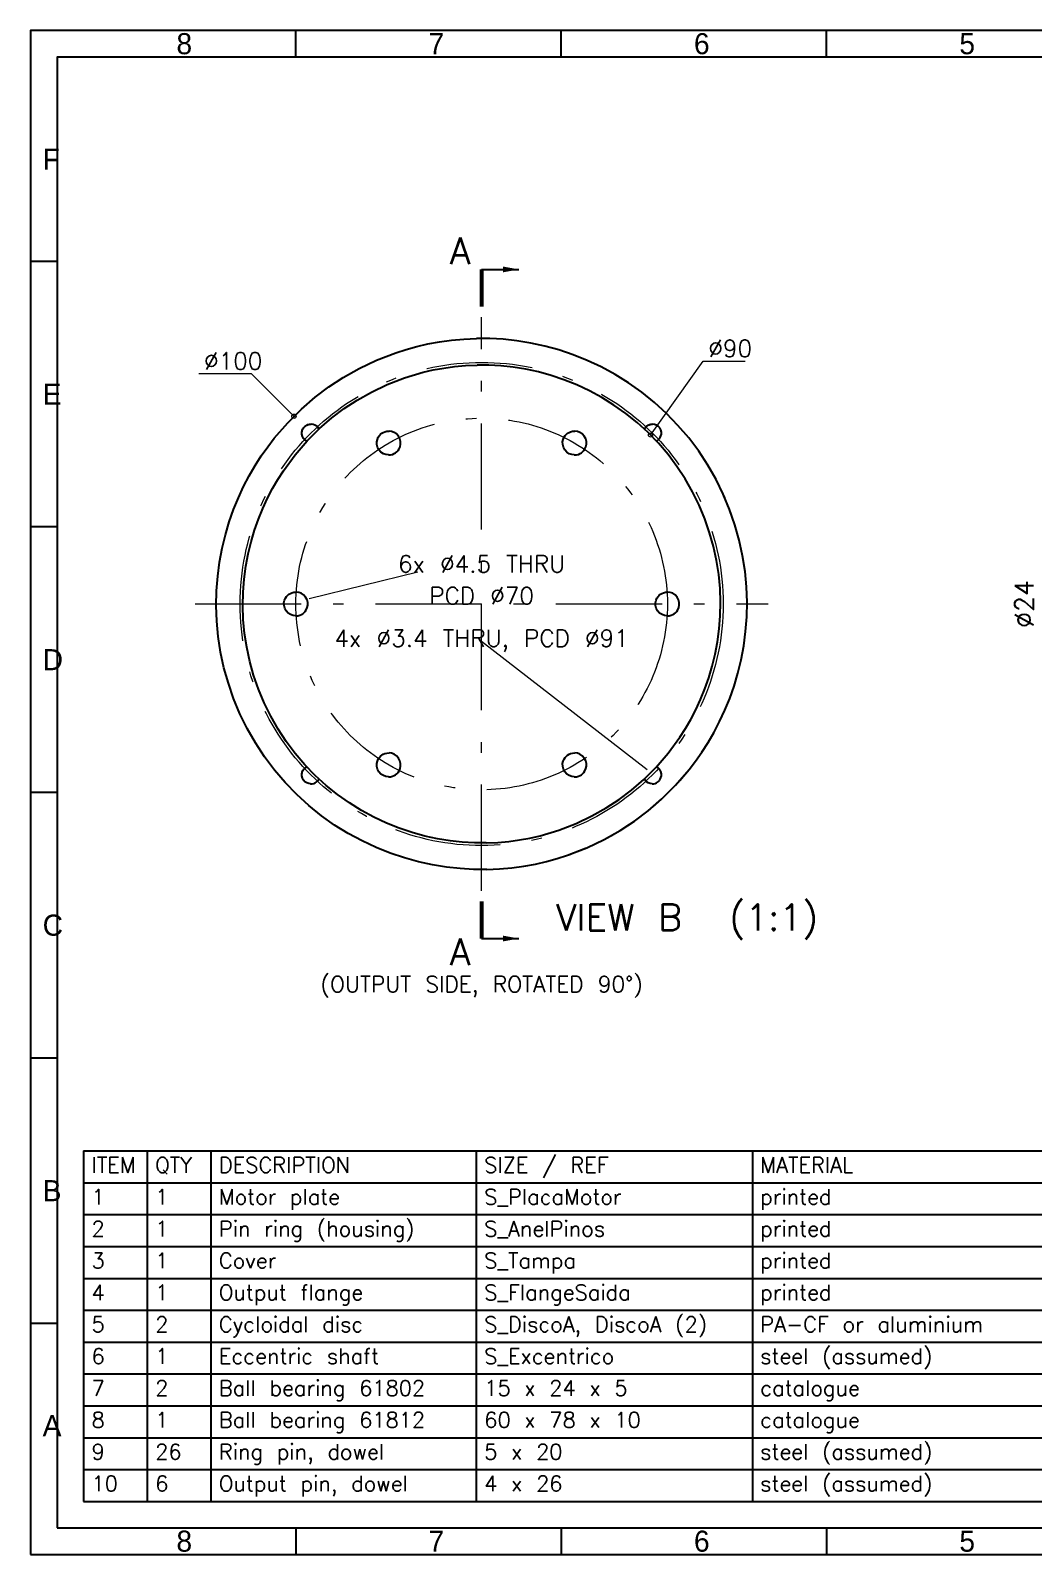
# Model space of a CAD drawing. Header units: millimetres. Extents: x 15 to 418, y 5 to 292.
# Drawn here: x 15 to 204, y 5 to 292 of the extents above; entities that cross this region are included whole.
import ezdxf
from ezdxf.enums import TextEntityAlignment as Align

# ---------------------------------------------------------------- set-up
doc = ezdxf.new("R2010")
doc.units = ezdxf.units.MM
doc.linetypes.add('CENTER', pattern=[34, 20, -6, 2, -6])
for name, color, linetype, lineweight in [('CENTER', 7, 'CENTER', 18), ('DIM', 7, 'Continuous', 18), ('FORMAT', 7, 'Continuous', 30), ('NOTES', 7, 'Continuous', 18), ('VISIBLE', 7, 'Continuous', 30)]:
    doc.layers.add(name, color=color, linetype=linetype, lineweight=lineweight)
doc.styles.add('SLDTEXTSTYLE0', font='txt.shx')

msp = doc.modelspace()

# ---------------------------------------------------------------- linework, layer by layer
at = {"layer": 'CENTER'}
for p, q in [((100, 130), (100, 238)), ((46, 184), (154, 184))]:
    msp.add_line(p, q, dxfattribs=at)
for radius in [45.5, 35]:
    msp.add_circle((100, 184), radius, dxfattribs=at)
at = {"layer": 'DIM'}
for p, q in [((131.82, 215.82), (141.72, 229.72)), ((141.72, 229.72), (149.67, 229.72)), ((56.64, 227.36), (46.71, 227.36)), ((64.64, 219.36), (56.64, 227.36)), ((88, 190), (67.5, 185)), ((100, 177), (131.17, 152.83))]:
    msp.add_line(p, q, dxfattribs=at)
for centre in [(64.64, 219.36), (131.82, 215.82)]:
    msp.add_circle(centre, 0.4, dxfattribs=at)
at = {"layer": 'FORMAT'}
for p, q in [((65, 287), (65, 292)), ((115, 287), (115, 292)), ((165, 287), (165, 292)), ((20, 248.5), (15, 248.5)), ((100, 247), (107, 247)), ((20, 198.5), (15, 198.5)), ((20, 148.5), (15, 148.5)), ((100, 121), (107, 121)), ((20, 98.5), (15, 98.5)), ((25, 81), (225, 81)), ((25, 81), (25, 15)), ((37, 81), (37, 15)), ((49, 81), (49, 15)), ((99, 81), (99, 15)), ((151, 81), (151, 15)), ((25, 75), (225, 75)), ((25, 69), (225, 69)), ((25, 63), (225, 63)), ((25, 57), (225, 57)), ((25, 51), (225, 51)), ((20, 48.5), (15, 48.5)), ((25, 45), (225, 45)), ((25, 39), (225, 39)), ((25, 33), (225, 33)), ((25, 27), (225, 27)), ((25, 21), (225, 21)), ((25, 15), (225, 15)), ((65, 10), (65, 5)), ((115, 10), (115, 5)), ((165, 10), (165, 5))]:
    msp.add_line(p, q, dxfattribs=at)
for points in [[(15, 5), (415, 5), (415, 292), (15, 292)], [(20, 10), (410, 10), (410, 287), (20, 287)]]:
    msp.add_lwpolyline(points, close=True, dxfattribs=at)
at = {"layer": 'FORMAT', "const_width": 0.8}
for points in [[(100, 240), (100, 247)], [(100, 128), (100, 121)]]:
    msp.add_lwpolyline(points, dxfattribs=at)
at = {"layer": 'FORMAT'}
for points in [[(107, 247), (104, 247.55), (104, 246.45)], [(107, 121), (104, 121.55), (104, 120.45)]]:
    msp.add_solid(points, dxfattribs=at)
at = {"layer": 'VISIBLE'}
for p, q in [((85.77, 231.93), (87.78, 232.48)), ((87.78, 232.48), (89.88, 232.97)), ((89.88, 232.97), (92.06, 233.37)), ((92.06, 233.37), (94.32, 233.68)), ((94.32, 233.68), (96.65, 233.89)), ((96.65, 233.89), (99.05, 233.99)), ((101.52, 233.98), (99.05, 233.99)), ((104.05, 233.84), (101.52, 233.98)), ((104.05, 233.84), (101.52, 233.98)), ((106.62, 233.56), (104.05, 233.84)), ((106.62, 233.56), (104.05, 233.84)), ((106.62, 233.56), (104.05, 233.84)), ((106.62, 233.56), (104.05, 233.84)), ((109.24, 233.14), (106.62, 233.56)), ((109.24, 233.14), (106.62, 233.56)), ((109.24, 233.14), (106.62, 233.56)), ((109.24, 233.14), (106.62, 233.56)), ((111.89, 232.56), (109.24, 233.14)), ((111.89, 232.56), (109.24, 233.14)), ((111.89, 232.56), (109.24, 233.14)), ((114.56, 231.83), (111.89, 232.56)), ((114.56, 231.83), (111.89, 232.56)), ((114.56, 231.83), (111.89, 232.56)), ((114.56, 231.83), (111.89, 232.56)), ((76.91, 228.35), (80.21, 229.92)), ((80.21, 229.92), (83.83, 231.31)), ((83.83, 231.31), (85.77, 231.93)), ((117.23, 230.94), (114.56, 231.83)), ((117.23, 230.94), (114.56, 231.83)), ((117.23, 230.94), (114.56, 231.83)), ((117.23, 230.94), (114.56, 231.83)), ((119.9, 229.87), (117.23, 230.94)), ((119.9, 229.87), (117.23, 230.94)), ((119.9, 229.87), (117.23, 230.94)), ((119.9, 229.87), (117.23, 230.94)), ((122.54, 228.63), (119.9, 229.87)), ((122.54, 228.63), (119.9, 229.87)), ((122.54, 228.63), (119.9, 229.87)), ((122.54, 228.63), (119.9, 229.87)), ((73.92, 226.66), (76.91, 228.35)), ((85.45, 226.58), (89, 227.64)), ((89, 227.64), (90.89, 228.07)), ((90.89, 228.07), (92.85, 228.43)), ((92.85, 228.43), (94.88, 228.71)), ((94.88, 228.71), (96.98, 228.9)), ((96.98, 228.9), (99.15, 228.99)), ((101.37, 228.98), (99.15, 228.99)), ((103.64, 228.85), (101.37, 228.98)), ((105.96, 228.6), (103.64, 228.85)), ((105.96, 228.6), (103.64, 228.85)), ((108.32, 228.22), (105.96, 228.6)), ((110.7, 227.71), (108.32, 228.22)), ((113.11, 227.05), (110.7, 227.71)), ((113.11, 227.05), (110.7, 227.71)), ((115.51, 226.24), (113.11, 227.05)), ((115.51, 226.24), (113.11, 227.05)), ((125.15, 227.22), (122.54, 228.63)), ((125.15, 227.22), (122.54, 228.63)), ((125.15, 227.22), (122.54, 228.63)), ((125.15, 227.22), (122.54, 228.63)), ((127.69, 225.63), (125.15, 227.22)), ((127.69, 225.63), (125.15, 227.22)), ((127.69, 225.63), (125.15, 227.22)), ((127.69, 225.63), (125.15, 227.22)), ((68.65, 222.95), (71.23, 224.89)), ((71.23, 224.89), (73.92, 226.66)), ((76.53, 222.4), (79.22, 223.92)), ((79.22, 223.92), (82.19, 225.32)), ((82.19, 225.32), (85.45, 226.58)), ((117.91, 225.28), (115.51, 226.24)), ((117.91, 225.28), (115.51, 226.24)), ((120.29, 224.17), (117.91, 225.28)), ((120.29, 224.17), (117.91, 225.28)), ((122.63, 222.9), (120.29, 224.17)), ((122.63, 222.9), (120.29, 224.17)), ((130.17, 223.87), (127.69, 225.63)), ((130.17, 223.87), (127.69, 225.63)), ((130.17, 223.87), (127.69, 225.63)), ((130.17, 223.87), (127.69, 225.63)), ((132.55, 221.95), (130.17, 223.87)), ((132.55, 221.95), (130.17, 223.87)), ((132.55, 221.95), (130.17, 223.87)), ((132.55, 221.95), (130.17, 223.87)), ((66.06, 220.71), (68.65, 222.95)), ((74.11, 220.8), (76.53, 222.4)), ((124.92, 221.47), (122.63, 222.9)), ((124.92, 221.47), (122.63, 222.9)), ((127.15, 219.89), (124.92, 221.47)), ((127.15, 219.89), (124.92, 221.47)), ((134.83, 219.87), (132.55, 221.95)), ((134.83, 219.87), (132.55, 221.95)), ((134.83, 219.87), (132.55, 221.95)), ((134.83, 219.87), (132.55, 221.95)), ((60.93, 215.2), (63.47, 218.14)), ((63.47, 218.14), (66.06, 220.71)), ((69.45, 217.04), (71.79, 219.06)), ((71.79, 219.06), (74.11, 220.8)), ((129.3, 218.16), (127.15, 219.89)), ((129.3, 218.16), (127.15, 219.89)), ((131.35, 216.28), (129.3, 218.16)), ((131.35, 216.28), (129.3, 218.16)), ((136.99, 217.64), (134.83, 219.87)), ((136.99, 217.64), (134.83, 219.87)), ((136.99, 217.64), (134.83, 219.87)), ((136.99, 217.64), (134.83, 219.87)), ((66.14, 216.35), (66.21, 216.69)), ((66.14, 216.35), (66.21, 216.69)), ((66.14, 216.01), (66.14, 216.35)), ((66.14, 215.99), (66.14, 216.35)), ((66.14, 215.96), (66.14, 216.35)), ((66.14, 215.96), (66.14, 216.35)), ((66.24, 215.56), (66.14, 215.96)), ((66.24, 215.56), (66.14, 215.96)), ((66.24, 215.56), (66.14, 215.96)), ((66.24, 215.56), (66.14, 215.96)), ((66.16, 216.44), (66.21, 216.69)), ((66.16, 216.43), (66.21, 216.69)), ((66.21, 216.69), (66.34, 216.99)), ((66.21, 216.69), (66.34, 216.99)), ((66.44, 215.19), (66.24, 215.56)), ((66.44, 215.19), (66.24, 215.56)), ((66.44, 215.19), (66.24, 215.56)), ((66.44, 215.19), (66.24, 215.56)), ((66.26, 216.81), (66.34, 216.99)), ((66.26, 216.8), (66.34, 216.99)), ((66.34, 216.99), (66.5, 217.23)), ((66.34, 216.99), (66.5, 217.23)), ((66.41, 217.1), (66.5, 217.23)), ((66.41, 217.1), (66.5, 217.23)), ((66.5, 217.23), (66.68, 217.42)), ((66.5, 217.23), (66.68, 217.42)), ((66.59, 217.32), (66.68, 217.42)), ((66.59, 217.32), (66.68, 217.42)), ((66.68, 217.42), (66.85, 217.56)), ((66.68, 217.42), (66.85, 217.56)), ((66.77, 217.49), (66.85, 217.56)), ((66.77, 217.49), (66.85, 217.56)), ((66.85, 217.56), (67.05, 217.68)), ((66.85, 217.56), (67.05, 217.68)), ((66.85, 217.56), (66.88, 217.58)), ((66.85, 217.56), (66.86, 217.56)), ((67.05, 217.68), (67.28, 217.78)), ((67.05, 217.68), (67.28, 217.78)), ((67.05, 217.68), (67.18, 217.74)), ((67.05, 217.68), (67.2, 217.74)), ((67.12, 214.72), (69.45, 217.04)), ((67.28, 217.78), (67.56, 217.85)), ((67.28, 217.78), (67.56, 217.85)), ((67.28, 217.78), (67.49, 217.83)), ((67.28, 217.78), (67.47, 217.82)), ((67.56, 217.85), (67.86, 217.87)), ((67.56, 217.85), (67.88, 217.87)), ((67.56, 217.85), (67.88, 217.87)), ((68.23, 217.82), (67.88, 217.87)), ((68.6, 217.69), (68.23, 217.82)), ((68.94, 217.46), (68.6, 217.69)), ((69.22, 217.15), (68.94, 217.46)), ((69.34, 216.93), (69.22, 217.15)), ((80.36, 215), (80.53, 215.4)), ((80.36, 215), (80.53, 215.4)), ((80.53, 215.4), (80.74, 215.71)), ((80.53, 215.4), (80.74, 215.71)), ((80.74, 215.71), (80.97, 215.96)), ((80.74, 215.71), (80.97, 215.96)), ((80.97, 215.96), (81.2, 216.15)), ((80.97, 215.96), (81.2, 216.15)), ((81.2, 216.15), (81.46, 216.31)), ((81.2, 216.15), (81.46, 216.31)), ((81.46, 216.31), (81.77, 216.44)), ((81.46, 216.31), (81.77, 216.44)), ((81.77, 216.44), (82.14, 216.53)), ((81.77, 216.44), (82.14, 216.53)), ((82.14, 216.53), (82.57, 216.56)), ((83.03, 216.5), (82.57, 216.56)), ((83.51, 216.32), (83.03, 216.5)), ((83.97, 216.02), (83.51, 216.32)), ((84.34, 215.6), (83.97, 216.02)), ((84.6, 215.11), (84.34, 215.6)), ((115.36, 215), (115.53, 215.4)), ((115.36, 215), (115.53, 215.4)), ((115.53, 215.4), (115.74, 215.71)), ((115.53, 215.4), (115.74, 215.71)), ((115.74, 215.71), (115.97, 215.96)), ((115.74, 215.71), (115.97, 215.96)), ((115.97, 215.96), (116.2, 216.15)), ((115.97, 215.96), (116.2, 216.15)), ((116.2, 216.15), (116.46, 216.31)), ((116.2, 216.15), (116.46, 216.31)), ((116.46, 216.31), (116.77, 216.44)), ((116.46, 216.31), (116.77, 216.44)), ((116.46, 216.31), (116.64, 216.38)), ((116.77, 216.44), (117.14, 216.53)), ((116.77, 216.44), (117.14, 216.53)), ((117.14, 216.53), (117.57, 216.56)), ((118.03, 216.5), (117.57, 216.56)), ((118.51, 216.32), (118.03, 216.5)), ((118.97, 216.02), (118.51, 216.32)), ((119.34, 215.6), (118.97, 216.02)), ((119.6, 215.11), (119.34, 215.6)), ((130.65, 216.92), (130.68, 216.99)), ((130.65, 216.92), (130.68, 216.99)), ((130.65, 216.92), (130.68, 216.99)), ((130.65, 216.92), (130.68, 216.99)), ((130.68, 216.99), (130.84, 217.23)), ((130.68, 216.99), (130.84, 217.23)), ((130.75, 217.1), (130.84, 217.23)), ((130.75, 217.1), (130.84, 217.23)), ((130.84, 217.23), (131.02, 217.42)), ((130.84, 217.23), (131.02, 217.42)), ((130.93, 217.32), (131.02, 217.42)), ((130.93, 217.32), (131.02, 217.42)), ((131.02, 217.42), (131.19, 217.56)), ((131.02, 217.42), (131.19, 217.56)), ((131.11, 217.49), (131.19, 217.56)), ((131.11, 217.49), (131.19, 217.56)), ((131.19, 217.56), (131.38, 217.68)), ((131.19, 217.56), (131.38, 217.68)), ((131.19, 217.56), (131.22, 217.58)), ((131.19, 217.56), (131.2, 217.56)), ((133.29, 214.27), (131.35, 216.28)), ((133.29, 214.27), (131.35, 216.28)), ((131.38, 217.68), (131.62, 217.78)), ((131.38, 217.68), (131.62, 217.78)), ((131.38, 217.68), (131.52, 217.74)), ((131.38, 217.68), (131.54, 217.74)), ((131.62, 217.78), (131.9, 217.85)), ((131.62, 217.78), (131.9, 217.85)), ((131.62, 217.78), (131.83, 217.83)), ((131.9, 217.85), (132.2, 217.87)), ((131.9, 217.85), (132.22, 217.87)), ((132.57, 217.82), (132.22, 217.87)), ((132.94, 217.69), (132.57, 217.82)), ((133.28, 217.46), (132.94, 217.69)), ((133.56, 217.15), (133.28, 217.46)), ((133.5, 215.11), (133.66, 215.35)), ((133.76, 216.78), (133.56, 217.15)), ((133.66, 215.35), (133.79, 215.65)), ((133.86, 216.38), (133.76, 216.78)), ((133.79, 215.65), (133.86, 215.99)), ((133.86, 215.99), (133.86, 216.38)), ((139.02, 215.27), (136.99, 217.64)), ((139.02, 215.27), (136.99, 217.64)), ((139.02, 215.27), (136.99, 217.64)), ((139.02, 215.27), (136.99, 217.64)), ((140.89, 212.77), (139.02, 215.27)), ((140.89, 212.77), (139.02, 215.27)), ((140.89, 212.77), (139.02, 215.27)), ((140.89, 212.77), (139.02, 215.27)), ((58.49, 211.88), (59.7, 213.59)), ((59.7, 213.59), (60.93, 215.2)), ((64.84, 212.08), (67.12, 214.72)), ((66.72, 214.88), (66.44, 215.19)), ((66.72, 214.88), (66.44, 215.19)), ((66.72, 214.88), (66.44, 215.19)), ((66.72, 214.88), (66.44, 215.19)), ((67.06, 214.65), (66.72, 214.88)), ((67.06, 214.65), (66.72, 214.88)), ((67.06, 214.65), (66.72, 214.88)), ((67.06, 214.65), (66.72, 214.88)), ((80.26, 214.55), (80.36, 215)), ((80.26, 214.55), (80.36, 215)), ((80.27, 214.03), (80.26, 214.55)), ((80.27, 214.03), (80.26, 214.55)), ((80.4, 213.51), (80.27, 214.03)), ((80.4, 213.51), (80.27, 214.03)), ((80.66, 213.01), (80.4, 213.51)), ((80.66, 213.01), (80.4, 213.51)), ((81.03, 212.6), (80.66, 213.01)), ((81.03, 212.6), (80.66, 213.01)), ((81.49, 212.3), (81.03, 212.6)), ((81.49, 212.3), (81.03, 212.6)), ((83.54, 212.31), (83.8, 212.47)), ((83.8, 212.47), (84.03, 212.66)), ((84.03, 212.66), (84.26, 212.91)), ((84.26, 212.91), (84.47, 213.22)), ((84.47, 213.22), (84.64, 213.62)), ((84.73, 214.59), (84.6, 215.11)), ((84.64, 213.62), (84.74, 214.07)), ((84.74, 214.07), (84.73, 214.59)), ((115.26, 214.55), (115.36, 215)), ((115.26, 214.55), (115.36, 215)), ((115.27, 214.03), (115.26, 214.55)), ((115.27, 214.03), (115.26, 214.55)), ((115.4, 213.51), (115.27, 214.03)), ((115.4, 213.51), (115.27, 214.03)), ((115.66, 213.01), (115.4, 213.51)), ((115.66, 213.01), (115.4, 213.51)), ((116.03, 212.6), (115.66, 213.01)), ((116.03, 212.6), (115.66, 213.01)), ((116.49, 212.3), (116.03, 212.6)), ((116.49, 212.3), (116.03, 212.6)), ((118.54, 212.31), (118.8, 212.47)), ((118.8, 212.47), (119.03, 212.66)), ((119.03, 212.66), (119.26, 212.91)), ((119.26, 212.91), (119.47, 213.22)), ((119.47, 213.22), (119.64, 213.62)), ((119.73, 214.59), (119.6, 215.11)), ((119.64, 213.62), (119.74, 214.07)), ((119.74, 214.07), (119.73, 214.59)), ((132.93, 214.65), (132.95, 214.66)), ((132.95, 214.66), (133.15, 214.78)), ((133.15, 214.78), (133.32, 214.92)), ((135.12, 212.14), (133.29, 214.27)), ((135.12, 212.14), (133.29, 214.27)), ((133.32, 214.92), (133.5, 215.11)), ((142.61, 210.16), (140.89, 212.77)), ((142.61, 210.16), (140.89, 212.77)), ((142.61, 210.16), (140.89, 212.77)), ((142.61, 210.16), (140.89, 212.77)), ((56.22, 208.15), (57.33, 210.07)), ((57.33, 210.07), (58.49, 211.88)), ((62.65, 209.09), (64.84, 212.08)), ((81.97, 212.12), (81.49, 212.3)), ((81.97, 212.12), (81.49, 212.3)), ((82.43, 212.06), (81.97, 212.12)), ((82.43, 212.06), (81.97, 212.12)), ((82.43, 212.06), (82.86, 212.09)), ((82.86, 212.09), (83.23, 212.18)), ((83.23, 212.18), (83.54, 212.31)), ((116.97, 212.12), (116.49, 212.3)), ((116.97, 212.12), (116.49, 212.3)), ((117.43, 212.06), (116.97, 212.12)), ((117.43, 212.06), (117.86, 212.09)), ((117.86, 212.09), (118.23, 212.18)), ((118.23, 212.18), (118.54, 212.31)), ((136.8, 209.89), (135.12, 212.14)), ((136.8, 209.89), (135.12, 212.14)), ((138.35, 207.55), (136.8, 209.89)), ((138.35, 207.55), (136.8, 209.89)), ((144.16, 207.45), (142.61, 210.16)), ((144.16, 207.45), (142.61, 210.16)), ((55.16, 206.13), (56.22, 208.15)), ((60.6, 205.74), (61.6, 207.46)), ((61.6, 207.46), (62.65, 209.09)), ((139.74, 205.11), (138.35, 207.55)), ((139.74, 205.11), (138.35, 207.55)), ((144.16, 207.44), (144.16, 207.45)), ((144.16, 207.44), (144.16, 207.45)), ((145.53, 204.67), (144.16, 207.45)), ((145.53, 204.67), (144.16, 207.45)), ((53.27, 201.78), (54.18, 204.01)), ((54.18, 204.01), (55.16, 206.13)), ((58.76, 202.01), (59.65, 203.92)), ((59.65, 203.92), (60.6, 205.74)), ((140.97, 202.6), (139.74, 205.11)), ((140.97, 202.6), (139.74, 205.11)), ((145.8, 204.03), (145.53, 204.67)), ((145.8, 204.03), (145.53, 204.67)), ((146.72, 201.82), (145.53, 204.67)), ((146.72, 201.82), (145.53, 204.67)), ((52.45, 199.45), (53.27, 201.78)), ((57.94, 200), (58.76, 202.01)), ((142.05, 200.04), (140.97, 202.6)), ((142.05, 200.04), (140.97, 202.6)), ((147.03, 200.93), (146.72, 201.82)), ((147.03, 200.93), (146.72, 201.82)), ((147.72, 198.92), (146.72, 201.82)), ((147.72, 198.92), (146.72, 201.82)), ((51.73, 197.03), (52.45, 199.45)), ((57.2, 197.91), (57.94, 200)), ((142.95, 197.43), (142.05, 200.04)), ((142.95, 197.43), (142.05, 200.04)), ((148.54, 196), (147.72, 198.92)), ((148.54, 196), (147.72, 198.92)), ((148.54, 196), (147.72, 198.92)), ((148.54, 196), (147.72, 198.92)), ((51.12, 194.51), (51.73, 197.03)), ((56.01, 193.46), (56.55, 195.72)), ((56.55, 195.72), (57.2, 197.91)), ((143.68, 194.8), (142.95, 197.43)), ((143.68, 194.8), (142.95, 197.43)), ((149.17, 193.07), (148.54, 196)), ((149.17, 193.07), (148.54, 196)), ((149.17, 193.07), (148.54, 196)), ((149.17, 193.07), (148.54, 196)), ((50.63, 191.9), (51.12, 194.51)), ((55.56, 191.11), (56.01, 193.46)), ((144.25, 192.16), (143.68, 194.8)), ((144.25, 192.16), (143.68, 194.8)), ((149.62, 190.14), (149.17, 193.07)), ((149.62, 190.14), (149.17, 193.07)), ((149.62, 190.14), (149.17, 193.07)), ((149.62, 190.14), (149.17, 193.07)), ((50.27, 189.21), (50.63, 191.9)), ((55.24, 188.69), (55.56, 191.11)), ((144.66, 189.53), (144.25, 192.16)), ((144.66, 189.53), (144.25, 192.16)), ((144.91, 186.91), (144.66, 189.53)), ((144.91, 186.91), (144.66, 189.53)), ((149.9, 187.24), (149.62, 190.14)), ((149.9, 187.24), (149.62, 190.14)), ((149.9, 187.24), (149.62, 190.14)), ((149.9, 187.24), (149.62, 190.14)), ((50.06, 186.45), (50.27, 189.21)), ((55.05, 186.21), (55.24, 188.69)), ((145, 184.33), (144.91, 186.91)), ((145, 184.33), (144.91, 186.91)), ((150, 184.37), (149.9, 187.24)), ((150, 184.37), (149.9, 187.24)), ((150, 184.37), (149.9, 187.24)), ((150, 184.37), (149.9, 187.24)), ((50, 183.63), (50.06, 186.45)), ((55, 183.67), (55.05, 186.21)), ((62.76, 184.24), (62.86, 184.69)), ((62.76, 184.24), (62.86, 184.69)), ((62.77, 183.72), (62.76, 184.24)), ((62.77, 183.72), (62.76, 184.24)), ((62.9, 183.2), (62.77, 183.72)), ((62.9, 183.2), (62.77, 183.72)), ((62.86, 184.69), (63.03, 185.09)), ((62.86, 184.69), (63.03, 185.09)), ((63.03, 185.09), (63.24, 185.4)), ((63.03, 185.09), (63.24, 185.4)), ((63.24, 185.4), (63.47, 185.65)), ((63.24, 185.4), (63.47, 185.65)), ((63.47, 185.65), (63.7, 185.84)), ((63.47, 185.65), (63.7, 185.84)), ((63.7, 185.84), (63.96, 186)), ((63.7, 185.84), (63.96, 186)), ((63.96, 186), (64.27, 186.13)), ((63.96, 186), (64.27, 186.13)), ((64.27, 186.13), (64.64, 186.22)), ((64.27, 186.13), (64.64, 186.22)), ((64.64, 186.22), (65.07, 186.25)), ((65.53, 186.19), (65.07, 186.25)), ((66.01, 186.01), (65.53, 186.19)), ((66.47, 185.71), (66.01, 186.01)), ((66.84, 185.29), (66.47, 185.71)), ((67.1, 184.8), (66.84, 185.29)), ((67.23, 184.28), (67.1, 184.8)), ((67.14, 183.31), (67.24, 183.76)), ((67.24, 183.76), (67.23, 184.28)), ((132.76, 184.24), (132.86, 184.69)), ((132.76, 184.24), (132.86, 184.69)), ((132.77, 183.72), (132.76, 184.24)), ((132.77, 183.72), (132.76, 184.24)), ((132.9, 183.2), (132.77, 183.72)), ((132.9, 183.2), (132.77, 183.72)), ((132.86, 184.69), (133.03, 185.09)), ((132.86, 184.69), (133.03, 185.09)), ((133.03, 185.09), (133.24, 185.4)), ((133.03, 185.09), (133.24, 185.4)), ((133.24, 185.4), (133.47, 185.65)), ((133.24, 185.4), (133.47, 185.65)), ((133.47, 185.65), (133.7, 185.84)), ((133.47, 185.65), (133.7, 185.84)), ((133.7, 185.84), (133.96, 186)), ((133.7, 185.84), (133.96, 186)), ((133.96, 186), (134.27, 186.13)), ((133.96, 186), (134.27, 186.13)), ((134.27, 186.13), (134.64, 186.22)), ((134.27, 186.13), (134.64, 186.22)), ((134.64, 186.22), (135.07, 186.25)), ((135.53, 186.19), (135.07, 186.25)), ((136.01, 186.01), (135.53, 186.19)), ((136.47, 185.71), (136.01, 186.01)), ((136.84, 185.29), (136.47, 185.71)), ((137.1, 184.8), (136.84, 185.29)), ((137.23, 184.28), (137.1, 184.8)), ((137.14, 183.31), (137.24, 183.76)), ((137.24, 183.76), (137.23, 184.28)), ((144.95, 181.79), (145, 184.33)), ((144.95, 181.79), (145, 184.33)), ((149.94, 181.55), (150, 184.37)), ((149.94, 181.55), (150, 184.37)), ((149.94, 181.55), (150, 184.37)), ((149.94, 181.55), (150, 184.37)), ((50.1, 180.76), (50, 183.63)), ((55.09, 181.09), (55, 183.67)), ((55.34, 178.47), (55.09, 181.09)), ((63.16, 182.71), (62.9, 183.2)), ((63.16, 182.71), (62.9, 183.2)), ((63.53, 182.29), (63.16, 182.71)), ((63.53, 182.29), (63.16, 182.71)), ((63.99, 181.99), (63.53, 182.29)), ((63.99, 181.99), (63.53, 182.29)), ((64.47, 181.81), (63.99, 181.99)), ((64.47, 181.81), (63.99, 181.99)), ((64.93, 181.75), (64.47, 181.81)), ((64.93, 181.75), (64.47, 181.81)), ((64.93, 181.75), (65.36, 181.78)), ((65.36, 181.78), (65.73, 181.87)), ((65.73, 181.87), (66.04, 182)), ((66.04, 182), (66.3, 182.16)), ((66.3, 182.16), (66.53, 182.35)), ((66.53, 182.35), (66.76, 182.6)), ((66.76, 182.6), (66.97, 182.91)), ((66.97, 182.91), (67.14, 183.31)), ((133.16, 182.71), (132.9, 183.2)), ((133.16, 182.71), (132.9, 183.2)), ((133.53, 182.29), (133.16, 182.71)), ((133.53, 182.29), (133.16, 182.71)), ((133.99, 181.99), (133.53, 182.29)), ((133.99, 181.99), (133.53, 182.29)), ((134.47, 181.81), (133.99, 181.99)), ((134.47, 181.81), (133.99, 181.99)), ((134.93, 181.75), (134.47, 181.81)), ((134.93, 181.75), (135.36, 181.78)), ((135.36, 181.78), (135.73, 181.87)), ((135.36, 181.78), (135.73, 181.87)), ((135.73, 181.87), (136.04, 182)), ((136.04, 182), (136.3, 182.16)), ((136.3, 182.16), (136.53, 182.35)), ((136.53, 182.35), (136.76, 182.6)), ((136.76, 182.6), (136.97, 182.91)), ((136.97, 182.91), (137.14, 183.31)), ((144.75, 179.31), (144.95, 181.79)), ((144.75, 179.31), (144.95, 181.79)), ((149.73, 178.79), (149.94, 181.55)), ((149.73, 178.79), (149.94, 181.55)), ((149.73, 178.79), (149.94, 181.55)), ((149.73, 178.79), (149.94, 181.55)), ((50.38, 177.86), (50.1, 180.76)), ((55.75, 175.84), (55.34, 178.47)), ((144.44, 176.89), (144.75, 179.31)), ((144.44, 176.89), (144.75, 179.31)), ((149.37, 176.1), (149.73, 178.79)), ((149.37, 176.1), (149.73, 178.79)), ((149.37, 176.1), (149.73, 178.79)), ((149.37, 176.1), (149.73, 178.79)), ((50.83, 174.93), (50.38, 177.86)), ((56.32, 173.2), (55.75, 175.84)), ((144, 174.54), (144.44, 176.89)), ((144, 174.54), (144.44, 176.89)), ((148.88, 173.49), (149.37, 176.1)), ((148.88, 173.49), (149.37, 176.1)), ((148.88, 173.49), (149.37, 176.1)), ((148.88, 173.49), (149.37, 176.1)), ((51.46, 172), (50.83, 174.93)), ((57.05, 170.57), (56.32, 173.2)), ((142.8, 170.09), (143.45, 172.28)), ((142.8, 170.09), (143.45, 172.28)), ((143.45, 172.28), (144, 174.54)), ((143.45, 172.28), (144, 174.54)), ((148.27, 170.97), (148.88, 173.49)), ((148.27, 170.97), (148.88, 173.49)), ((148.27, 170.97), (148.88, 173.49)), ((148.27, 170.97), (148.88, 173.49)), ((52.28, 169.08), (51.46, 172)), ((57.95, 167.96), (57.05, 170.57)), ((142.06, 168), (142.8, 170.09)), ((142.06, 168), (142.8, 170.09)), ((147.55, 168.55), (148.27, 170.97)), ((147.55, 168.55), (148.27, 170.97)), ((147.55, 168.55), (148.27, 170.97)), ((147.55, 168.55), (148.27, 170.97)), ((53.28, 166.18), (52.28, 169.08)), ((59.02, 165.4), (57.95, 167.96)), ((141.24, 165.99), (142.06, 168)), ((141.24, 165.99), (142.06, 168)), ((146.73, 166.22), (147.55, 168.55)), ((146.73, 166.22), (147.55, 168.55)), ((146.73, 166.22), (147.55, 168.55)), ((146.73, 166.22), (147.55, 168.55)), ((54.47, 163.33), (53.28, 166.18)), ((60.26, 162.89), (59.02, 165.4)), ((139.4, 162.26), (140.35, 164.08)), ((139.4, 162.26), (140.35, 164.08)), ((140.35, 164.08), (141.24, 165.99)), ((140.35, 164.08), (141.24, 165.99)), ((144.84, 161.87), (145.82, 163.99)), ((144.84, 161.87), (145.82, 163.99)), ((144.84, 161.87), (145.82, 163.99)), ((144.84, 161.87), (145.82, 163.99)), ((145.82, 163.99), (146.73, 166.22)), ((145.82, 163.99), (146.73, 166.22)), ((145.82, 163.99), (146.73, 166.22)), ((145.82, 163.99), (146.73, 166.22)), ((55.84, 160.55), (54.47, 163.33)), ((61.65, 160.45), (60.26, 162.89)), ((138.4, 160.54), (139.4, 162.26)), ((138.4, 160.54), (139.4, 162.26)), ((143.78, 159.85), (144.84, 161.87)), ((143.78, 159.85), (144.84, 161.87)), ((143.78, 159.85), (144.84, 161.87)), ((143.78, 159.85), (144.84, 161.87)), ((57.39, 157.84), (55.84, 160.55)), ((63.2, 158.11), (61.65, 160.45)), ((64.88, 155.86), (63.2, 158.11)), ((135.16, 155.92), (137.35, 158.91)), ((135.16, 155.92), (137.35, 158.91)), ((137.35, 158.91), (138.4, 160.54)), ((137.35, 158.91), (138.4, 160.54)), ((141.51, 156.12), (142.67, 157.93)), ((141.51, 156.12), (142.67, 157.93)), ((141.51, 156.12), (142.67, 157.93)), ((141.51, 156.12), (142.67, 157.93)), ((142.67, 157.93), (143.78, 159.85)), ((142.67, 157.93), (143.78, 159.85)), ((142.67, 157.93), (143.78, 159.85)), ((142.67, 157.93), (143.78, 159.85)), ((59.11, 155.23), (57.39, 157.84)), ((60.98, 152.73), (59.11, 155.23)), ((66.71, 153.73), (64.88, 155.86)), ((80.53, 154.78), (80.74, 155.09)), ((80.53, 154.78), (80.74, 155.09)), ((80.74, 155.09), (80.97, 155.34)), ((80.74, 155.09), (80.97, 155.34)), ((80.97, 155.34), (81.2, 155.53)), ((80.97, 155.34), (81.2, 155.53)), ((81.2, 155.53), (81.46, 155.69)), ((81.2, 155.53), (81.46, 155.69)), ((81.46, 155.69), (81.77, 155.82)), ((81.46, 155.69), (81.77, 155.82)), ((81.77, 155.82), (82.14, 155.91)), ((81.77, 155.82), (82.14, 155.91)), ((82.14, 155.91), (82.57, 155.94)), ((82.14, 155.91), (82.57, 155.94)), ((83.03, 155.88), (82.57, 155.94)), ((83.51, 155.7), (83.03, 155.88)), ((83.97, 155.4), (83.51, 155.7)), ((84.34, 154.99), (83.97, 155.4)), ((84.6, 154.49), (84.34, 154.99)), ((115.53, 154.78), (115.74, 155.09)), ((115.53, 154.78), (115.74, 155.09)), ((115.74, 155.09), (115.97, 155.34)), ((115.74, 155.09), (115.97, 155.34)), ((115.97, 155.34), (116.2, 155.53)), ((115.97, 155.34), (116.2, 155.53)), ((116.2, 155.53), (116.46, 155.69)), ((116.2, 155.53), (116.46, 155.69)), ((116.46, 155.69), (116.77, 155.82)), ((116.46, 155.69), (116.77, 155.82)), ((116.77, 155.82), (117.14, 155.91)), ((116.77, 155.82), (117.14, 155.91)), ((117.14, 155.91), (117.57, 155.94)), ((118.03, 155.88), (117.57, 155.94)), ((118.51, 155.7), (118.03, 155.88)), ((118.97, 155.4), (118.51, 155.7)), ((119.34, 154.99), (118.97, 155.4)), ((119.6, 154.49), (119.34, 154.99)), ((132.88, 153.28), (135.16, 155.92)), ((132.88, 153.28), (135.16, 155.92)), ((140.3, 154.41), (141.51, 156.12)), ((140.3, 154.41), (141.51, 156.12)), ((140.3, 154.41), (141.51, 156.12)), ((140.3, 154.41), (141.51, 156.12)), ((63.01, 150.36), (60.98, 152.73)), ((66.14, 152.01), (66.21, 152.35)), ((66.14, 152.01), (66.21, 152.35)), ((66.16, 152.1), (66.21, 152.35)), ((66.16, 152.09), (66.21, 152.35)), ((66.21, 152.35), (66.34, 152.65)), ((66.21, 152.35), (66.34, 152.65)), ((66.26, 152.47), (66.34, 152.65)), ((66.26, 152.46), (66.34, 152.65)), ((66.34, 152.65), (66.5, 152.89)), ((66.34, 152.65), (66.5, 152.89)), ((66.41, 152.76), (66.5, 152.89)), ((66.41, 152.76), (66.5, 152.89)), ((66.5, 152.89), (66.68, 153.08)), ((66.5, 152.89), (66.68, 153.08)), ((66.59, 152.99), (66.68, 153.08)), ((66.59, 152.98), (66.68, 153.08)), ((66.68, 153.08), (66.85, 153.22)), ((66.68, 153.08), (66.85, 153.22)), ((68.65, 151.72), (66.71, 153.73)), ((66.77, 153.15), (66.85, 153.22)), ((66.77, 153.15), (66.85, 153.22)), ((66.85, 153.22), (67.05, 153.34)), ((66.85, 153.22), (67.05, 153.34)), ((66.85, 153.22), (66.88, 153.24)), ((66.85, 153.22), (66.86, 153.22)), ((67.05, 153.34), (67.07, 153.35)), ((67.05, 153.34), (67.07, 153.35)), ((67.05, 153.34), (67.07, 153.35)), ((67.05, 153.34), (67.07, 153.35)), ((80.26, 153.93), (80.36, 154.38)), ((80.26, 153.93), (80.36, 154.38)), ((80.27, 153.41), (80.26, 153.93)), ((80.27, 153.41), (80.26, 153.93)), ((80.4, 152.89), (80.27, 153.41)), ((80.4, 152.89), (80.27, 153.41)), ((80.36, 154.38), (80.53, 154.78)), ((80.36, 154.38), (80.53, 154.78)), ((80.66, 152.4), (80.4, 152.89)), ((80.66, 152.4), (80.4, 152.89)), ((81.03, 151.98), (80.66, 152.4)), ((81.03, 151.98), (80.66, 152.4)), ((84.03, 152.04), (84.26, 152.29)), ((84.26, 152.29), (84.47, 152.6)), ((84.47, 152.6), (84.64, 153)), ((84.73, 153.97), (84.6, 154.49)), ((84.64, 153), (84.74, 153.45)), ((84.74, 153.45), (84.73, 153.97)), ((115.26, 153.93), (115.36, 154.38)), ((115.26, 153.93), (115.36, 154.38)), ((115.27, 153.41), (115.26, 153.93)), ((115.27, 153.41), (115.26, 153.93)), ((115.4, 152.89), (115.27, 153.41)), ((115.4, 152.89), (115.27, 153.41)), ((115.36, 154.38), (115.53, 154.78)), ((115.36, 154.38), (115.53, 154.78)), ((115.66, 152.4), (115.4, 152.89)), ((115.66, 152.4), (115.4, 152.89)), ((116.03, 151.98), (115.66, 152.4)), ((116.03, 151.98), (115.66, 152.4)), ((119.03, 152.04), (119.26, 152.29)), ((119.26, 152.29), (119.47, 152.6)), ((119.47, 152.6), (119.64, 153)), ((119.73, 153.97), (119.6, 154.49)), ((119.64, 153), (119.74, 153.45)), ((119.74, 153.45), (119.73, 153.97)), ((130.55, 150.96), (132.88, 153.28)), ((130.55, 150.96), (132.88, 153.28)), ((133.28, 153.12), (132.94, 153.35)), ((133.56, 152.81), (133.28, 153.12)), ((133.76, 152.44), (133.56, 152.81)), ((133.86, 152.04), (133.76, 152.44)), ((136.53, 149.86), (139.07, 152.8)), ((136.53, 149.86), (139.07, 152.8)), ((136.53, 149.86), (139.07, 152.8)), ((137.33, 150.78), (139.07, 152.8)), ((139.07, 152.8), (140.3, 154.41)), ((139.07, 152.8), (140.3, 154.41)), ((139.07, 152.8), (140.3, 154.41)), ((139.16, 152.92), (140.3, 154.41)), ((65.17, 148.13), (63.01, 150.36)), ((66.14, 151.67), (66.14, 152.01)), ((66.14, 151.65), (66.14, 152.01)), ((66.14, 151.62), (66.14, 152.01)), ((66.14, 151.62), (66.14, 152.01)), ((66.24, 151.22), (66.14, 151.62)), ((66.24, 151.22), (66.14, 151.62)), ((66.24, 151.22), (66.14, 151.62)), ((66.24, 151.22), (66.14, 151.62)), ((66.44, 150.85), (66.24, 151.22)), ((66.44, 150.85), (66.24, 151.22)), ((66.44, 150.85), (66.24, 151.22)), ((66.44, 150.85), (66.24, 151.22)), ((66.72, 150.54), (66.44, 150.85)), ((66.72, 150.54), (66.44, 150.85)), ((66.72, 150.54), (66.44, 150.85)), ((66.72, 150.54), (66.44, 150.85)), ((67.06, 150.31), (66.72, 150.54)), ((67.06, 150.31), (66.72, 150.54)), ((67.06, 150.31), (66.72, 150.54)), ((67.06, 150.31), (66.72, 150.54)), ((67.43, 150.18), (67.06, 150.31)), ((67.43, 150.18), (67.06, 150.31)), ((67.43, 150.18), (67.06, 150.31)), ((67.43, 150.18), (67.06, 150.31)), ((67.78, 150.13), (67.43, 150.18)), ((67.78, 150.13), (67.43, 150.18)), ((67.78, 150.13), (67.44, 150.18)), ((67.78, 150.13), (67.44, 150.18)), ((67.78, 150.13), (68.1, 150.15)), ((68.1, 150.15), (68.38, 150.22)), ((68.38, 150.22), (68.61, 150.32)), ((68.61, 150.32), (68.81, 150.44)), ((70.7, 149.84), (68.65, 151.72)), ((68.81, 150.44), (68.98, 150.58)), ((68.98, 150.58), (69.16, 150.77)), ((69.16, 150.77), (69.32, 151.01)), ((69.32, 151.01), (69.35, 151.08)), ((72.85, 148.11), (70.7, 149.84)), ((81.49, 151.68), (81.03, 151.98)), ((81.49, 151.68), (81.03, 151.98)), ((81.97, 151.5), (81.49, 151.68)), ((81.97, 151.5), (81.49, 151.68)), ((82.43, 151.44), (81.97, 151.5)), ((82.43, 151.44), (81.97, 151.5)), ((82.43, 151.44), (82.86, 151.47)), ((82.86, 151.47), (83.23, 151.56)), ((83.23, 151.56), (83.54, 151.69)), ((83.54, 151.69), (83.8, 151.85)), ((83.8, 151.85), (84.03, 152.04)), ((116.49, 151.68), (116.03, 151.98)), ((116.49, 151.68), (116.03, 151.98)), ((116.97, 151.5), (116.49, 151.68)), ((116.97, 151.5), (116.49, 151.68)), ((117.43, 151.44), (116.97, 151.5)), ((117.43, 151.44), (117.86, 151.47)), ((117.86, 151.47), (118.23, 151.56)), ((118.23, 151.56), (118.54, 151.69)), ((118.54, 151.69), (118.8, 151.85)), ((118.8, 151.85), (119.03, 152.04)), ((128.21, 148.94), (130.55, 150.96)), ((128.21, 148.94), (130.55, 150.96)), ((130.78, 150.85), (130.66, 151.07)), ((130.78, 150.85), (130.66, 151.07)), ((130.78, 150.85), (130.66, 151.07)), ((130.78, 150.85), (130.66, 151.07)), ((131.06, 150.54), (130.78, 150.85)), ((131.06, 150.54), (130.78, 150.85)), ((131.06, 150.54), (130.78, 150.85)), ((131.06, 150.54), (130.78, 150.85)), ((131.4, 150.31), (131.06, 150.54)), ((131.4, 150.31), (131.06, 150.54)), ((131.4, 150.31), (131.06, 150.54)), ((131.4, 150.31), (131.06, 150.54)), ((131.77, 150.18), (131.4, 150.31)), ((131.77, 150.18), (131.4, 150.31)), ((131.77, 150.18), (131.4, 150.31)), ((131.77, 150.18), (131.4, 150.31)), ((132.12, 150.13), (131.77, 150.18)), ((132.12, 150.13), (131.77, 150.18)), ((132.12, 150.13), (131.78, 150.18)), ((132.12, 150.13), (131.78, 150.18)), ((132.12, 150.13), (132.44, 150.15)), ((132.44, 150.15), (132.72, 150.22)), ((132.72, 150.22), (132.95, 150.32)), ((132.95, 150.32), (133.15, 150.44)), ((133.15, 150.44), (133.32, 150.58)), ((133.32, 150.58), (133.5, 150.77)), ((133.5, 150.77), (133.66, 151.01)), ((133.66, 151.01), (133.79, 151.31)), ((133.79, 151.31), (133.86, 151.65)), ((133.86, 151.65), (133.86, 152.04)), ((133.94, 147.29), (136.53, 149.86)), ((133.94, 147.29), (136.53, 149.86)), ((133.94, 147.29), (136.53, 149.86)), ((134.78, 148.12), (136.53, 149.86)), ((67.45, 146.05), (65.17, 148.13)), ((75.08, 146.53), (72.85, 148.11)), ((77.37, 145.1), (75.08, 146.53)), ((123.47, 145.6), (125.89, 147.2)), ((123.47, 145.6), (125.89, 147.2)), ((125.89, 147.2), (128.21, 148.94)), ((125.89, 147.2), (128.21, 148.94)), ((131.35, 145.05), (133.94, 147.29)), ((131.35, 145.05), (133.94, 147.29)), ((131.35, 145.05), (133.94, 147.29)), ((132.18, 145.76), (133.94, 147.29)), ((69.83, 144.13), (67.45, 146.05)), ((72.31, 142.37), (69.83, 144.13)), ((79.71, 143.83), (77.37, 145.1)), ((82.09, 142.72), (79.71, 143.83)), ((117.81, 142.68), (120.78, 144.08)), ((117.81, 142.68), (120.78, 144.08)), ((120.78, 144.08), (123.47, 145.6)), ((120.78, 144.08), (123.47, 145.6)), ((128.77, 143.11), (131.35, 145.05)), ((128.77, 143.11), (131.35, 145.05)), ((128.77, 143.11), (131.35, 145.05)), ((128.77, 143.11), (131.35, 145.05)), ((74.85, 140.78), (72.31, 142.37)), ((77.46, 139.37), (74.85, 140.78)), ((84.49, 141.76), (82.09, 142.72)), ((86.89, 140.95), (84.49, 141.76)), ((89.3, 140.29), (86.89, 140.95)), ((111, 140.36), (114.55, 141.42)), ((111, 140.36), (114.55, 141.42)), ((114.55, 141.42), (117.81, 142.68)), ((114.55, 141.42), (117.81, 142.68)), ((123.09, 139.65), (126.08, 141.34)), ((123.09, 139.65), (126.08, 141.34)), ((123.09, 139.65), (126.08, 141.34)), ((123.09, 139.65), (124.88, 140.66)), ((126.08, 141.34), (128.77, 143.11)), ((126.08, 141.34), (128.77, 143.11)), ((126.08, 141.34), (128.77, 143.11)), ((126.08, 141.34), (127.77, 142.45)), ((80.1, 138.13), (77.46, 139.37)), ((82.77, 137.06), (80.1, 138.13)), ((91.68, 139.78), (89.3, 140.29)), ((94.04, 139.4), (91.68, 139.78)), ((96.36, 139.15), (94.04, 139.4)), ((98.63, 139.02), (96.36, 139.15)), ((100.85, 139.01), (98.63, 139.02)), ((100.85, 139.01), (103.02, 139.1)), ((103.02, 139.1), (105.12, 139.29)), ((103.02, 139.1), (105.12, 139.29)), ((105.12, 139.29), (107.15, 139.57)), ((107.15, 139.57), (109.11, 139.93)), ((107.15, 139.57), (109.11, 139.93)), ((109.11, 139.93), (111, 140.36)), ((109.11, 139.93), (111, 140.36)), ((116.17, 136.69), (119.79, 138.08)), ((116.17, 136.69), (119.79, 138.08)), ((116.17, 136.69), (119.54, 137.99)), ((119.79, 138.08), (123.09, 139.65)), ((119.79, 138.08), (123.09, 139.65)), ((119.79, 138.08), (123.09, 139.65)), ((119.79, 138.08), (121.67, 138.98)), ((85.44, 136.17), (82.77, 137.06)), ((88.11, 135.44), (85.44, 136.17)), ((90.76, 134.86), (88.11, 135.44)), ((107.94, 134.63), (110.12, 135.03)), ((107.94, 134.63), (110.12, 135.03)), ((107.94, 134.63), (110.12, 135.03)), ((107.94, 134.63), (110.12, 135.03)), ((110.12, 135.03), (112.22, 135.52)), ((110.12, 135.03), (112.22, 135.52)), ((110.12, 135.03), (112.22, 135.52)), ((112.22, 135.52), (114.23, 136.07)), ((112.22, 135.52), (114.23, 136.07)), ((112.22, 135.52), (114.23, 136.07)), ((114.23, 136.07), (116.17, 136.69)), ((114.23, 136.07), (116.17, 136.69)), ((114.23, 136.07), (116.17, 136.69)), ((116.17, 136.69), (116.59, 136.85)), ((93.38, 134.44), (90.76, 134.86)), ((95.95, 134.16), (93.38, 134.44)), ((98.48, 134.02), (95.95, 134.16)), ((100.95, 134.01), (98.48, 134.02)), ((100.95, 134.01), (103.35, 134.11)), ((100.95, 134.01), (103.35, 134.11)), ((103.35, 134.11), (105.68, 134.32)), ((103.35, 134.11), (105.68, 134.32)), ((103.35, 134.11), (105.68, 134.32)), ((103.35, 134.11), (105.68, 134.32)), ((105.68, 134.32), (107.94, 134.63)), ((105.68, 134.32), (107.94, 134.63)), ((105.68, 134.32), (107.94, 134.63))]:
    msp.add_line(p, q, dxfattribs=at)

# ---------------------------------------------------------------- texts
at = {"layer": 'FORMAT', "style": 'SLDTEXTSTYLE0'}
for p in [(94, 248), (94, 116)]:
    msp.add_text('A', height=5, dxfattribs=at).set_placement(p)
at = {"layer": 'FORMAT', "char_height": 3.97, "attachment_point": 1}
for s, insert in [('8', (42.5, 291.5)), ('7', (90, 291.5)), ('6', (140, 291.5)), ('5', (190, 291.5)), ('F', (17.3, 269.75)), ('E', (17.3, 225.5)), ('D', (17.3, 175.5)), ('C', (17.3, 125.5)), ('B', (17.3, 75.5)), ('A', (17.3, 31.25)), ('8', (42.5, 9.5)), ('7', (90, 9.5)), ('6', (140, 9.5)), ('5', (190, 9.5))]:
    msp.add_mtext(s, dxfattribs=dict(at, insert=insert))
at = {"layer": 'NOTES', "style": 'SLDTEXTSTYLE0'}
for s, height, p in [('Ø90', 3.2, (142.72, 230.52)), ('Ø100', 3.2, (47.71, 228.16)), ('ITEM', 2.9, (26.5, 76.9)), ('QTY', 2.9, (38.5, 76.9)), ('DESCRIPTION', 2.9, (50.5, 76.9)), ('SIZE / REF', 2.9, (100.5, 76.9)), ('MATERIAL', 2.9, (152.5, 76.9)), ('1', 2.9, (26.5, 70.9)), ('1', 2.9, (38.5, 70.9)), ('Motor plate', 2.9, (50.5, 70.9)), ('S_PlacaMotor', 2.9, (100.5, 70.9)), ('printed', 2.9, (152.5, 70.9)), ('2', 2.9, (26.5, 64.9)), ('1', 2.9, (38.5, 64.9)), ('Pin ring (housing)', 2.9, (50.5, 64.9)), ('S_AnelPinos', 2.9, (100.5, 64.9)), ('printed', 2.9, (152.5, 64.9)), ('3', 2.9, (26.5, 58.9)), ('1', 2.9, (38.5, 58.9)), ('Cover', 2.9, (50.5, 58.9)), ('S_Tampa', 2.9, (100.5, 58.9)), ('printed', 2.9, (152.5, 58.9)), ('4', 2.9, (26.5, 52.9)), ('1', 2.9, (38.5, 52.9)), ('Output flange', 2.9, (50.5, 52.9)), ('S_FlangeSaida', 2.9, (100.5, 52.9)), ('printed', 2.9, (152.5, 52.9)), ('5', 2.9, (26.5, 46.9)), ('2', 2.9, (38.5, 46.9)), ('Cycloidal disc', 2.9, (50.5, 46.9)), ('S_DiscoA, DiscoA (2)', 2.9, (100.5, 46.9)), ('PA-CF or aluminium', 2.9, (152.5, 46.9)), ('6', 2.9, (26.5, 40.9)), ('1', 2.9, (38.5, 40.9)), ('Eccentric shaft', 2.9, (50.5, 40.9)), ('S_Excentrico', 2.9, (100.5, 40.9)), ('steel (assumed)', 2.9, (152.5, 40.9)), ('7', 2.9, (26.5, 34.9)), ('2', 2.9, (38.5, 34.9)), ('Ball bearing 61802', 2.9, (50.5, 34.9)), ('15 x 24 x 5', 2.9, (100.5, 34.9)), ('catalogue', 2.9, (152.5, 34.9)), ('8', 2.9, (26.5, 28.9)), ('1', 2.9, (38.5, 28.9)), ('Ball bearing 61812', 2.9, (50.5, 28.9)), ('60 x 78 x 10', 2.9, (100.5, 28.9)), ('catalogue', 2.9, (152.5, 28.9)), ('Ring pin, dowel', 2.9, (50.5, 22.9)), ('steel (assumed)', 2.9, (152.5, 22.9)), ('9', 2.9, (26.5, 22.9)), ('26', 2.9, (38.5, 22.9)), ('5 x 20', 2.9, (100.5, 22.9)), ('steel (assumed)', 2.9, (152.5, 16.9)), ('10', 2.9, (26.5, 16.9)), ('6', 2.9, (38.5, 16.9)), ('Output pin, dowel', 2.9, (50.5, 16.9)), ('4 x 26', 2.9, (100.5, 16.9))]:
    msp.add_text(s, height=height, dxfattribs=at).set_placement(p)
for s, height, p in [('6x Ø4.5 THRU', 3.2, (100, 189)), ('PCD Ø70', 3.2, (100, 183)), ('4x Ø3.4 THRU, PCD Ø91', 3.2, (100, 175)), ('(OUTPUT SIDE, ROTATED 90°)', 3, (100, 110))]:
    msp.add_text(s, height=height, dxfattribs=at).set_placement(p, align=Align.BOTTOM_CENTER)
msp.add_text('Ø24', height=3.5, rotation=90, dxfattribs=at).set_placement((205, 184), align=Align.BOTTOM_CENTER)
msp.add_text('VIEW B  (1:1)', height=5, dxfattribs=at).set_placement((114, 121), align=Align.BOTTOM_LEFT)

doc.saveas('drawing.dxf')
